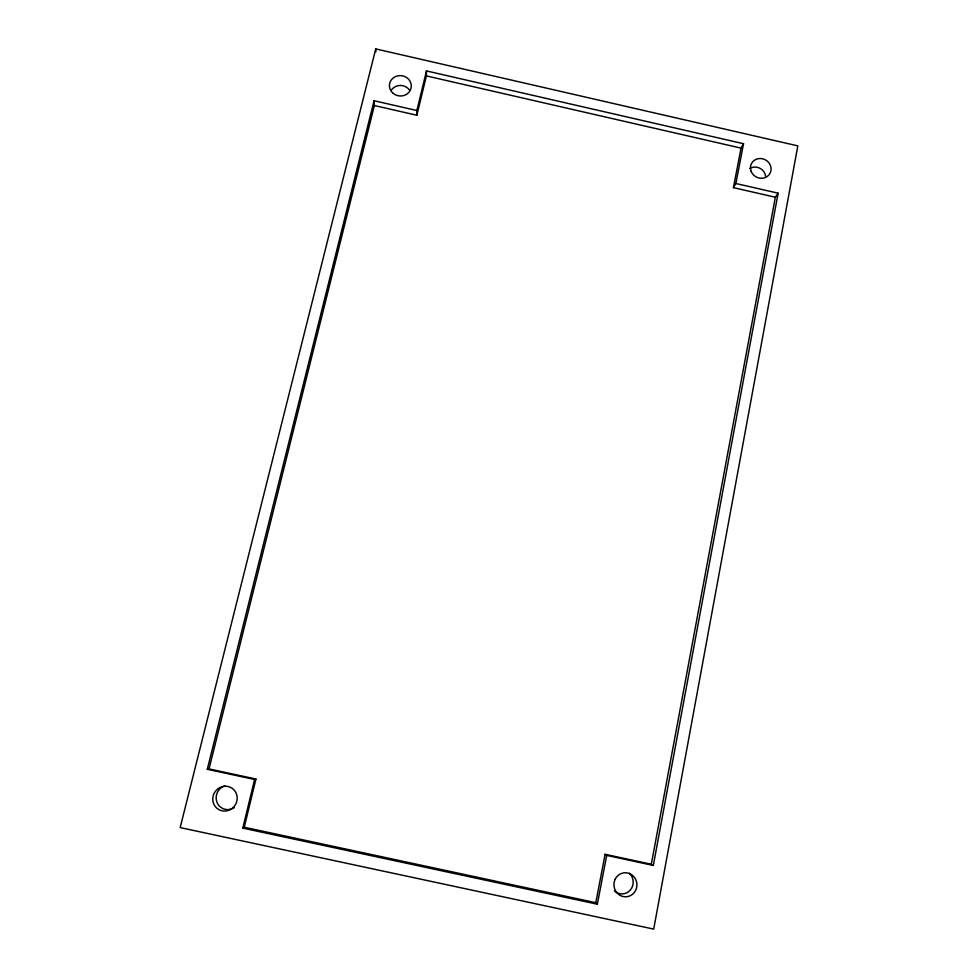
<?xml version="1.0" encoding="UTF-8"?>
<svg xmlns="http://www.w3.org/2000/svg" width="978" height="978" viewBox="0 0 978 978"><rect width="100%" height="100%" fill="white"/><g stroke="black" fill="none" stroke-linecap="round" stroke-linejoin="round"><path stroke-width="1.47" d="M416.885 110.526L374.061 100.734L374.366 105.526L416.86 115.245L416.885 110.526L426.481 70.929L743.537 143.717L735.884 183.509L733.427 187.642L775.346 197.226L778.133 193.179L735.884 183.509M416.86 115.245L426.384 75.917L426.481 70.929M778.133 193.179L653.316 865.444L651.311 864.259L775.346 197.226M605.101 854.295L606.727 855.395L597.338 904.21L595.785 902.682L605.101 854.295L651.311 864.259M733.427 187.642L741.031 148.118L743.537 143.717M242.801 828.121L254.598 779.49L255.943 779.026L244.256 827.241L242.801 828.121L597.338 904.21M254.598 779.49L207.287 769.295L374.061 100.734M207.287 769.295L209.035 768.916L374.366 105.526M375.735 48.9L180.172 827.596L653.707 929.1L797.828 145.881L375.735 48.9L375.907 51.822M244.256 827.241L595.785 902.682M209.035 768.916L255.943 779.026M606.727 855.395L653.316 865.444M426.384 75.917L741.031 148.118M234.353 807.608A12.372 11.858 -55.2 0 1 217.116 802.669A12.372 11.858 -55.2 0 1 224.879 785.786M749.735 168.46A10.33 9.597 27.3 0 1 765.676 176.541M629.343 873.244A11.834 11.308 84.9 0 1 630.407 889.943A11.834 11.308 84.9 0 1 614.428 890.921M391.029 90.636A10.795 10.037 7 0 1 409.684 90.294M615.101 879.381A12.042 11.504 84.7 0 0 626.201 896.789A12.042 11.504 84.7 0 0 634.979 878.146A12.042 11.504 84.7 0 0 615.101 879.381M751.067 171.199A10.489 9.731 27.3 0 0 768.696 175.209A10.489 9.731 27.3 0 0 762.583 158.778A10.489 9.731 27.3 0 0 751.067 171.199M228.339 810.444A12.592 12.066 -55.1 0 0 233.497 789.393A12.592 12.066 -55.1 0 0 213.118 796.104A12.592 12.066 -55.1 0 0 228.339 810.444M392.924 93.154A10.954 10.183 7.1 0 0 411.029 88.228A10.954 10.183 7.1 0 0 397.117 76.003A10.954 10.183 7.1 0 0 392.924 93.154"/></g></svg>
